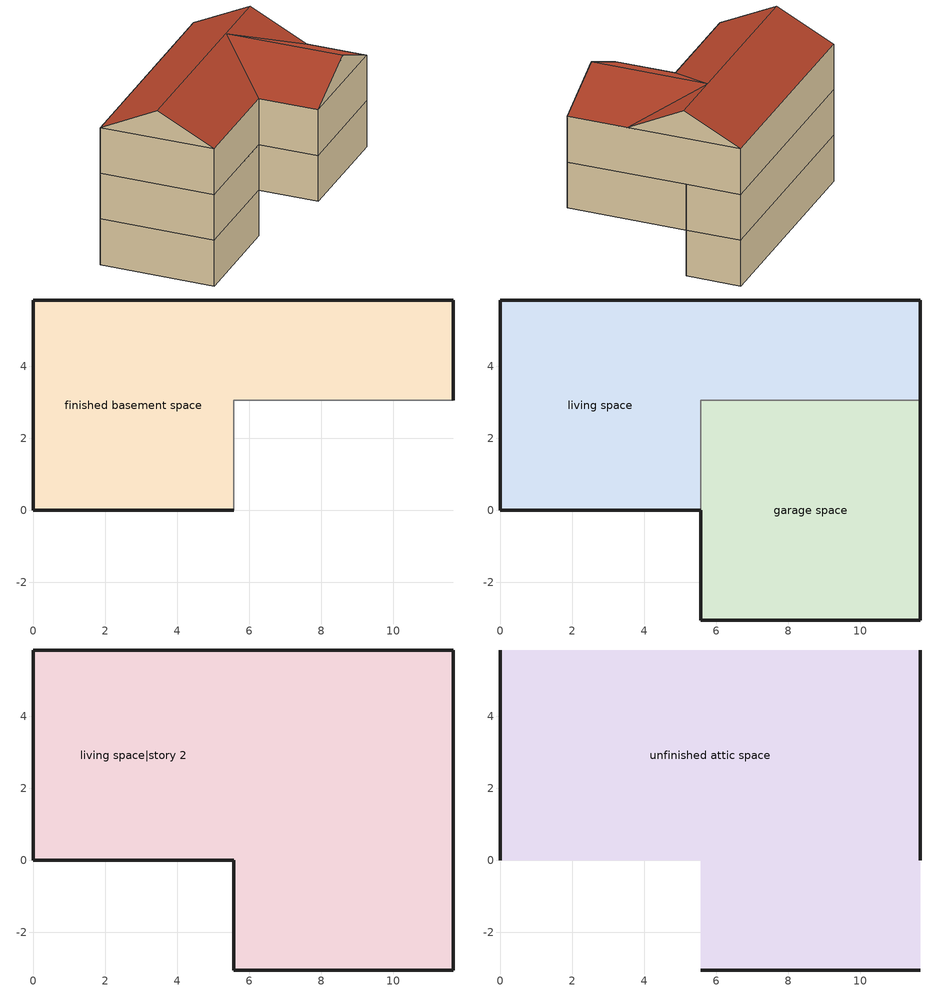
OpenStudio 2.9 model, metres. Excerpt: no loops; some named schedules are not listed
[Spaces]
finished basement space
 floor foundation: 0,0 0,5.84 11.67,5.84 11.67,3.05 5.58,3.05 5.58,0 z-2.44
 wall foundation: 11.67,3.05 11.67,5.84 0,5.84 0,0 5.58,0 z-2.44:0
 wall adiabatic: 5.58,0 5.58,3.05 11.67,3.05 z-2.44:0
garage space
 floor foundation: 5.58,-3.05 5.58,3.05 11.67,3.05 11.67,-3.05 z0
 wall outside: 5.58,0 5.58,-3.05 11.67,-3.05 11.67,3.05 z0:2.44
 wall to living space: 11.67,3.05 5.58,3.05 5.58,0 z0:2.44
living space
 floor to finished basement space: 0,0 0,5.84 11.67,5.84 11.67,3.05 5.58,3.05 5.58,0 z0
 wall outside: 11.67,3.05 11.67,5.84 0,5.84 0,0 5.58,0 z0:2.44
living space|story 2
 floor to garage space: 11.67,3.05 11.67,-3.05 5.58,-3.05 5.58,3.05 z2.44
 floor to living space: 11.67,5.84 11.67,3.05 5.58,3.05 5.58,0 0,0 0,5.84 z2.44
 wall outside: 0,5.84 0,0 5.58,0 5.58,-3.05 11.67,-3.05 11.67,5.84 0,5.84 z2.44:4.88
unfinished attic space
 floor to living space|story 2: 11.67,5.84 11.67,0 0,0 0,5.84 z4.88; 5.58,-3.05 5.58,0 11.67,0 11.67,-3.05 z4.88
 wall outside: 0,2.92,6.34 0,5.84,4.88 0,0,4.88; 11.67,2.92,6.34 11.67,0,4.88 11.67,5.84,4.88; 5.58,-3.05,4.88 11.67,-3.05,4.88 8.62,-3.05,6.33
 roof outside: 0,2.92,6.34 11.67,2.92,6.34 11.67,5.84,4.88 0,5.84,4.88; 5.58,0,4.88 5.58,-3.05,4.88 8.62,-3.05,6.33 8.62,2.9,6.33; 11.67,0,4.88 8.62,2.9,6.33 8.62,-3.05,6.33 11.67,-3.05,4.88; 0,2.92,6.34 0,0,4.88 5.58,0,4.88 8.62,2.9,6.33 11.67,0,4.88 11.67,2.92,6.34
[Site]
Denver Intl Ap_CO_USA: Latitude {deg}=39.83; Longitude {deg}=-104.65; Time Zone {hr}=-7; Elevation {m}=1650
[ClimateZones]
Climate Zone Institution Name 2=Building America; Climate Zone Document Year 2=0; Climate Zone Value 2=Cold
[Site:WaterMainsTemperature]
Calculation Method=Correlation; Annual Average Outdoor Air Temperature {C}=10.8753; Maximum Difference In Monthly Average Outdoor Air Temperatures {deltaC}=23.1524
[Site:GroundTemperature:Deep]
10.8753, 10.8753, 10.8753, 10.8753, 10.8753, 10.8753, 10.8753, 10.8753, 10.8753, 10.8753, 10.8753, 10.8753
[Building]
Building 1: North Axis {deg}=0; Standards Number of Stories=3; Standards Number of Above Ground Stories=2; Standards Building Type=singlefamilydetached; Standards Number of Living Units=1
[ThermalZone] Use Ideal Air Loads=No
living zone; garage zone; unfinished attic zone; finished basement zone
[Sizing:Zone] Zone Cooling Design Supply Air Temperature Input Method=SupplyAirTemperature; Zone Cooling Design Supply Air Temperature {C}=14; Zone Cooling Design Supply Air Temperature Difference {deltaC}=11.11; Zone Heating Design Supply Air Temperature Input Method=SupplyAirTemperature; Zone Heating Design Supply Air Temperature {C}=40; Zone Heating Design Supply Air Temperature Difference {deltaC}=11.11; Zone Cooling Design Supply Air Humidity Ratio {kg-H2O/kg-air}=0.0085; Zone Heating Design Supply Air Humidity Ratio {kg-H2O/kg-air}=0.008; Cooling Design Air Flow Method=DesignDay; Heating Design Air Flow Method=DesignDay; Account for Dedicated Outdoor Air System=No; Dedicated Outdoor Air System Control Strategy=NeutralSupplyAir; Dedicated Outdoor Air Low Setpoint Temperature for Design {C}=autosize; Dedicated Outdoor Air High Setpoint Temperature for Design {C}=autosize
living zone; garage zone; unfinished attic zone; finished basement zone
[Space]
Name | Space Type | Thermal Zone | Building Unit
garage space | Space Type 1 | garage zone
living space; living space|story 2 | Space Type 2 | living zone | unit 1
unfinished attic space | Space Type 3 | unfinished attic zone
finished basement space | Space Type 4 | finished basement zone | unit 1
[SpaceType]
Name | Standards Space Type
Space Type 1 | garage
Space Type 2 | living
Space Type 3 | unfinished attic
Space Type 4 | finished basement
[BuildingUnit]
unit 1: Building Unit Type=Residential
[External:File]
8760.csv: File=8760.csv
[People:Definition] Number of People Calculation Method=People; Fraction Radiant=0.319734; Sensible Heat Fraction=0.573; Carbon Dioxide Generation Rate {m3/s-W}=0; Enable ASHRAE 55 Comfort Warnings=No; Mean Radiant Temperature Calculation Type=ZoneAveraged
Name | Number of People {people}
res occupants|living space; res occupants|finished basement space | 0.704
res occupants|living space|story 2 | 1.232
[People] Number of People Schedule=occupants; Activity Level Schedule=Schedule Ruleset 1; Multiplier=1
Name | People Definition | Space or SpaceType
res occupants|living space | res occupants|living space | living space
res occupants|finished basement space | res occupants|finished basement space | finished basement space
res occupants|living space|story 2 | res occupants|living space|story 2 | living space|story 2
[OtherEquipment:Definition] Design Level Calculation Method=EquipmentLevel; Design Level {W}=0; Fraction Radiant=0; Fraction Lost=0
Name | Fraction Latent
res wh_1 sens | 0
res wh_1 lat | 1
[OtherEquipment] Space or SpaceType=finished basement space; Schedule=Always On Discrete
Name | Other Equipment Definition
res wh_1 sens | res wh_1 sens
res wh_1 lat | res wh_1 lat
[EnergyManagementSystem:Sensor]
Name | Output Variable or Output Meter Index Key | Output Variable or Output Meter
res_wh_1_amb_temp | finished basement zone | Zone Mean Air Temperature
res_wh_1_amb_rh | finished basement zone | Zone Air Relative Humidity
res_wh_1_T_set | res wh_1 HPSchedule | Schedule Value
[EnergyManagementSystem:Actuator]
Name | Actuated Component | Actuated Component Type | Actuated Component Control Type
res_wh_1_sens_act | res wh_1 sens | OtherEquipment | Power Level
res_wh_1_lat_act | res wh_1 lat | OtherEquipment | Power Level
res_wh_1_LESchedOverride | res wh_1 BottomElementSetpoint | Schedule:Constant | Schedule Value
res_wh_1_HPSchedOverride | res wh_1 hp control | Schedule:Constant | Schedule Value
res_wh_1_UESchedOverride | res wh_1 TopElementSetpoint | Schedule:Compact | Schedule Value
[EnergyManagementSystem:Program]
res_wh_1_InletAir: Set T_hpwh_inlet_0 = res_wh_1_amb_temp; Set res_wh_1_Tamb_act = T_hpwh_inlet_0; Set res_wh_1_RHamb_act = res_wh_1_amb_rh/100; Set temp1=(res_wh_1_tl*1.0)+res_wh_1_fan_pwr*1.0; Set res_wh_1_sens_act = 0-(res_wh_1_sens_cool*1.0)-temp1; Set res_wh_1_lat_act = 0 - res_wh_1_lat_cool * 1.0
res_wh_1_Control: Set ueschedoverridetemp_0 = res_wh_1_T_set - 1.89; Set t_ems_control1_0 = res_wh_1_T_set - 11.29; Set t_ems_control2_0 = res_wh_1_T_set - 0.39; Set res_wh_1_UESchedOverride = ueschedoverridetemp_0; Set res_wh_1_HPSchedOverride = res_wh_1_T_set; Set UEMax_0 = (@TrendMax res_wh_1_UETrend 2); Set LEMax_0 = (@TrendMax res_wh_1_LETrend 2); Set ElemOn_0 = (@Max UEMax_0 LEMax_0); If (res_wh_1_T_ctrl<t_ems_control1_0) || ((ElemOn_0>0) && (res_wh_1_T_ctrl<t_ems_control2_0)); Set res_wh_1_LESchedOverride = 70; Set res_wh_1_HPSchedOverride = 0; Else; Set res_wh_1_LESchedOverride = 0; Set res_wh_1_HPSchedOverride = res_wh_1_T_set; EndIf
[EnergyManagementSystem:ProgramCallingManager]
res wh_1 ProgramManager: InsideHVACSystemIterationLoop; res_wh_1_Control; res_wh_1_InletAir
[Schedule:File]
occupants: External File=8760.csv; Column Number=1; Rows to Skip at Top=1; Number of Hours of Data=8760; Minutes per Item=60
[Schedule:Ruleset]
Schedule Ruleset 1: Default Day Schedule=Schedule Day 3
[Schedule:Constant]
Always On Discrete: Value=1
